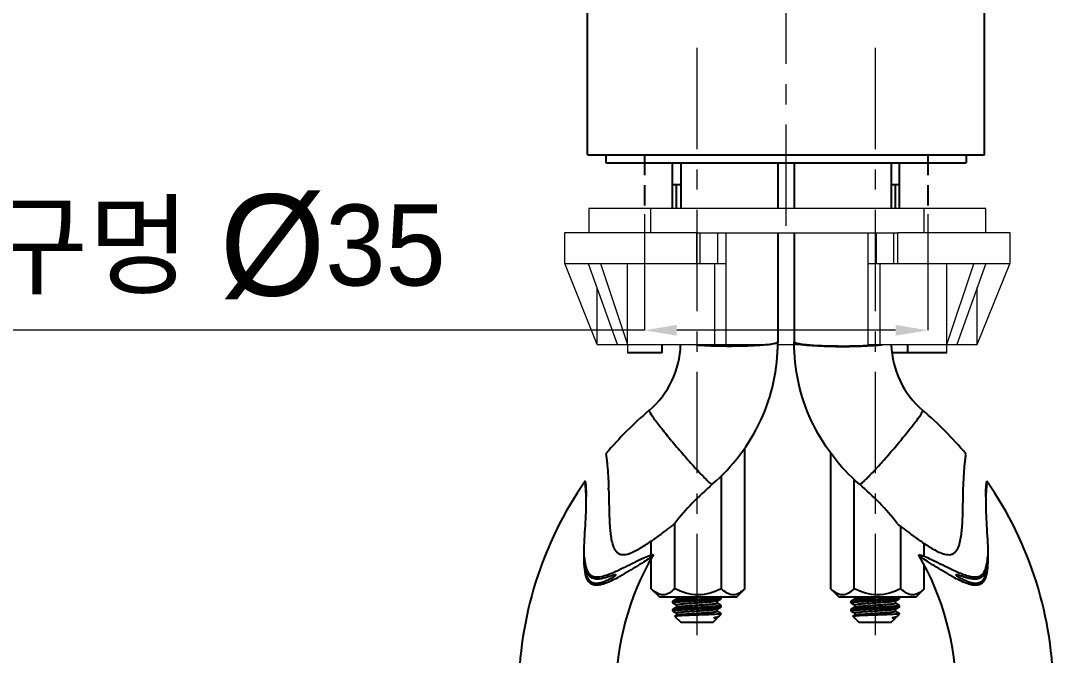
# Model space of a CAD drawing. Extents: x 0 to 1354, y 0 to 992.
# Drawn here: x 259 to 386.4, y 273.8 to 352.2 of the extents above; entities that cross this region are included whole.
import ezdxf

# ---------------------------------------------------------------- set-up
doc = ezdxf.new("R2010")
doc.units = 0
doc.header["$LTSCALE"] = 10
doc.header["$MEASUREMENT"] = 0
doc.header["$PDMODE"] = 3
doc.header["$PDSIZE"] = -10
doc.linetypes.add('CENTER', pattern=[2, 1.25, -0.25, 0.25, -0.25])
doc.linetypes.add('HIDDEN', pattern=[0.375, 0.25, -0.125])
doc.layers.get('0').update_dxf_attribs({"linetype": 'CONTINUOUS'})
doc.layers.get('DEFPOINTS').update_dxf_attribs({"linetype": 'CONTINUOUS'})
for name, color, linetype in [('1', 7, 'CONTINUOUS'), ('BODY', 7, 'CONTINUOUS'), ('DEF_LAYER_ASSEM_MEMBER', 7, 'CONTINUOUS')]:
    doc.layers.add(name, color=color, linetype=linetype)
doc.styles.add('Daelim Dimension', font='')
doc.styles.get('Daelim Dimension').set_extended_font_data('나눔고딕')
doc.dimstyles.new('DEFAULT', dxfattribs={"dimscale": 2, "dimtxt": 2, "dimasz": 2, "dimexe": 0, "dimexo": 2, "dimgap": 1, "dimtad": 1, "dimdec": 1, "dimzin": 9, "dimdsep": 46, "dimtxsty": 'Daelim Dimension', "dimcen": 0.5, "dimclrd": 252, "dimclre": 252, "dimclrt": 3, "dimadec": 1, "dimazin": 0, "dimtfac": 1, "dimtdec": 1, "dimtix": 1, "dimtmove": 0, "dimatfit": 3, "dimfxl": 1, "dimtolj": 1, "dimtzin": 1, "dimlwd": 9, "dimlwe": 9, "dimarcsym": 0})

# ---------------------------------------------------------------- blocks, each defined once
blk = doc.blocks.new('*D0')
at = {"color": 5, "lineweight": 9, "ltscale": 0.5, "transparency": 16777216}
for p, q in [((335.96, 328.3), (335.96, 313.96)), ((370.96, 328.3), (370.96, 313.96)), ((335.96, 313.96), (224.97, 313.96)), ((366.96, 313.96), (339.96, 313.96))]:
    blk.add_line(p, q, dxfattribs=at)
at = {"color": 5, "ltscale": 0.5, "transparency": 16777216}
for points in [[(339.96, 314.63), (339.96, 313.3), (335.96, 313.96)], [(366.96, 314.63), (366.96, 313.3), (370.96, 313.96)]]:
    blk.add_solid(points, dxfattribs=at)
at = {"layer": 'DEFPOINTS', "color": 0, "ltscale": 0.5, "transparency": 16777216}
for p in [(335.96, 332.3), (370.96, 332.3), (370.96, 313.96)]:
    blk.add_point(p, dxfattribs=at)
at = {"color": 7, "ltscale": 0.5, "transparency": 16777216, "insert": (270.55, 323.95), "char_height": 10, "attachment_point": 5, "style": 'Daelim Dimension'}
blk.add_mtext('\\A1;설치구멍 {\\H1.25x;\\C256;Ø}35', dxfattribs=at)

msp = doc.modelspace()

# ---------------------------------------------------------------- linework, layer by layer
at = {"color": 7, "linetype": 'HIDDEN'}
for p, q in [((335.96, 335.62), (335.96, 328.99)), ((370.96, 335.62), (370.96, 328.99))]:
    msp.add_line(p, q, dxfattribs=at)
at = {"ltscale": 0.5}
for p, q in [((338.15, 311.19), (333.89, 311.19)), ((338.14, 311.19), (338.14, 312.19)), ((373.29, 311.19), (366.52, 311.19)), ((368.47, 311.19), (368.47, 312.19))]:
    msp.add_line(p, q, dxfattribs=at)
at = {"color": 7, "ltscale": 0.5}
for p, q in [((370.51, 286.07), (370.51, 287.64)), ((370.51, 282.07), (370.51, 284.99))]:
    msp.add_line(p, q, dxfattribs=at)
at = {"layer": '1', "color": 7, "linetype": 'Continuous', "lineweight": 18}
for p, q in [((329.09, 328.99), (329.09, 325.99)), ((378.09, 328.99), (329.09, 328.99)), ((378.09, 325.99), (378.09, 328.99)), ((342.42, 325.99), (326.09, 325.99)), ((326.09, 325.99), (326.09, 322.19)), ((342.42, 325.99), (342.83, 325.99)), ((342.83, 325.99), (345.04, 325.99)), ((345.04, 325.99), (346.04, 325.99)), ((346.04, 322.19), (346.04, 325.99)), ((346.04, 325.99), (348.59, 325.99)), ((346.04, 325.99), (348.49, 325.99)), ((348.59, 325.99), (351.16, 325.99)), ((351.16, 325.99), (356.02, 325.99)), ((356.02, 325.99), (358.59, 325.99)), ((358.59, 325.99), (363.59, 325.99)), ((358.69, 325.99), (363.59, 325.99)), ((363.59, 322.19), (363.59, 325.99)), ((363.59, 325.99), (364.59, 325.99)), ((364.59, 325.99), (366.75, 325.99)), ((366.75, 325.99), (367.25, 325.99)), ((381.09, 325.99), (367.25, 325.99)), ((381.09, 322.19), (381.09, 325.99)), ((326.13, 322.19), (326.09, 322.19)), ((326.13, 322.19), (329.06, 322.19)), ((330.12, 312.19), (326.13, 322.19)), ((329.06, 322.18), (329.06, 322.19)), ((332.64, 312.19), (329.06, 322.18)), ((329.07, 322.19), (330.54, 322.19)), ((330.54, 322.19), (342.42, 322.19)), ((330.54, 322.19), (333.89, 312.19)), ((333.89, 312.19), (333.89, 322.19)), ((342.42, 322.19), (342.83, 322.19)), ((342.83, 322.19), (345.04, 322.19)), ((345.04, 322.19), (346.04, 322.19)), ((346.04, 312.19), (346.04, 322.19)), ((363.59, 322.19), (364.59, 322.19)), ((363.59, 312.19), (363.59, 322.19)), ((364.59, 322.19), (366.75, 322.19)), ((366.75, 322.19), (367.25, 322.19)), ((367.25, 322.19), (376.62, 322.19)), ((373.29, 312.19), (373.29, 322.19)), ((373.29, 312.19), (376.62, 322.18)), ((378.1, 322.19), (374.54, 312.19)), ((376.62, 322.18), (376.62, 322.19)), ((376.64, 322.19), (378.1, 322.19)), ((377.05, 312.19), (381.05, 322.18)), ((378.1, 322.19), (381.05, 322.19)), ((381.09, 322.19), (381.05, 322.19)), ((381.05, 322.18), (381.05, 322.19)), ((381.05, 322.18), (381.05, 322.19)), ((330.12, 312.19), (330.12, 319.22)), ((377.05, 312.19), (377.05, 319.25)), ((330.12, 312.19), (351.25, 312.19)), ((333.89, 312.19), (333.89, 311.19)), ((338.15, 311.19), (333.89, 311.19)), ((352.43, 312.19), (355.62, 312.19)), ((363.59, 312.19), (377.05, 312.19)), ((373.29, 311.19), (368.47, 311.19)), ((373.29, 311.19), (373.29, 312.19))]:
    msp.add_line(p, q, dxfattribs=at)
at = {"layer": '1', "color": 7, "linetype": 'Continuous', "lineweight": 13}
for p, q in [((336.71, 328.99), (336.71, 325.99)), ((370.47, 328.99), (370.47, 325.99)), ((342.42, 322.19), (342.42, 325.99)), ((342.83, 322.19), (342.83, 325.99)), ((345.04, 322.19), (345.04, 325.99)), ((364.59, 322.19), (364.59, 325.99)), ((366.75, 322.19), (366.75, 325.99)), ((367.25, 322.19), (367.25, 325.99)), ((344.66, 312.19), (344.66, 322.19)), ((365.08, 312.19), (365.08, 322.19))]:
    msp.add_line(p, q, dxfattribs=at)
at = {"layer": '1', "color": 7, "linetype": 'Continuous'}
for p, q in [((348.36, 282.07), (348.36, 299.42)), ((358.96, 282.07), (358.96, 298.78)), ((345.47, 282.07), (345.47, 295.99)), ((361.85, 282.07), (361.85, 295.56)), ((339.7, 282.07), (339.7, 290.13)), ((367.62, 282.07), (367.62, 289.73)), ((336.81, 286.24), (336.81, 287.95)), ((336.81, 282.07), (336.81, 285.82)), ((336.81, 282.07), (337.81, 281.07)), ((347.36, 281.07), (348.36, 282.07)), ((358.96, 282.07), (359.96, 281.07)), ((369.51, 281.07), (370.51, 282.07)), ((337.81, 281.07), (347.36, 281.07)), ((339.44, 280.5), (339.44, 280.33)), ((339.94, 281.04), (339.94, 280.8)), ((344.94, 280.29), (344.94, 280.53)), ((345.44, 280.83), (345.44, 281)), ((359.96, 281.07), (369.51, 281.07)), ((361.44, 280.5), (361.44, 280.33)), ((361.94, 281.04), (361.94, 280.8)), ((366.94, 280.29), (366.94, 280.53)), ((367.44, 280.83), (367.44, 281)), ((339.44, 279.5), (339.44, 279.33)), ((339.94, 280.04), (339.94, 279.8)), ((344.94, 279.29), (344.94, 279.53)), ((345.44, 279.83), (345.44, 280)), ((361.44, 279.5), (361.44, 279.33)), ((361.94, 280.04), (361.94, 279.8)), ((366.94, 279.29), (366.94, 279.53)), ((367.44, 279.83), (367.44, 280)), ((339.71, 278.64), (340.44, 277.92)), ((339.94, 279.04), (339.94, 278.8)), ((340.44, 277.92), (344.44, 277.92)), ((344.44, 277.92), (344.94, 278.42)), ((344.54, 278.42), (344.61, 278.5)), ((344.94, 278.42), (344.54, 278.42)), ((344.94, 278.42), (344.94, 278.54)), ((345.44, 278.92), (345.04, 278.92)), ((345.23, 278.71), (345.44, 278.92)), ((345.44, 278.92), (345.44, 279)), ((361.71, 278.64), (362.44, 277.92)), ((361.94, 279.04), (361.94, 278.8)), ((362.44, 277.92), (366.44, 277.92)), ((366.44, 277.92), (366.94, 278.42)), ((366.54, 278.42), (366.61, 278.5)), ((366.94, 278.42), (366.54, 278.42)), ((366.94, 278.42), (366.94, 278.54)), ((367.44, 278.92), (367.04, 278.92)), ((367.23, 278.71), (367.44, 278.92)), ((367.44, 278.92), (367.44, 279))]:
    msp.add_line(p, q, dxfattribs=at)
at = {"layer": '1', "color": 7, "linetype": 'Continuous', "lineweight": 18}
for centre, major_axis, ratio, start_param, end_param in [((353.39, 254.01), (-24.44, 68.14), 0.178412, -0.010465, -0.009104), ((354.24, 255.4), (23.99, 66.75), 0.180187, 0.11865, 0.120026)]:
    msp.add_ellipse(centre, major_axis=major_axis, ratio=ratio, start_param=start_param, end_param=end_param, dxfattribs=at)
at = {"layer": '1', "color": 7, "linetype": 'Continuous'}
for points, knots in [([(339.7, 282.07), (339.25, 281.62), (338.77, 281.3), (337.76, 281.29), (337.27, 281.62), (336.81, 282.07)], [0, 0, 0, 0, 0.5, 0.5, 1, 1, 1, 1]), ([(345.47, 282.07), (344.58, 281.62), (343.6, 281.3), (341.57, 281.3), (340.59, 281.62), (339.7, 282.07)], [0, 0, 0, 0, 0.5, 0.5, 1, 1, 1, 1]), ([(348.36, 282.07), (347.91, 281.62), (347.43, 281.3), (346.42, 281.29), (345.93, 281.62), (345.47, 282.07)], [0, 0, 0, 0, 0.5, 0.5, 1, 1, 1, 1]), ([(361.85, 282.07), (361.4, 281.62), (360.92, 281.3), (359.91, 281.29), (359.42, 281.62), (358.96, 282.07)], [0, 0, 0, 0, 0.5, 0.5, 1, 1, 1, 1]), ([(367.62, 282.07), (366.73, 281.62), (365.75, 281.3), (363.72, 281.3), (362.74, 281.62), (361.85, 282.07)], [0, 0, 0, 0, 0.5, 0.5, 1, 1, 1, 1]), ([(370.5, 282.07), (370.32, 281.88), (370.13, 281.72), (369.94, 281.59), (369.66, 281.41), (369.37, 281.3), (368.57, 281.29), (368.08, 281.62), (367.62, 282.07)], [-0.254688, -0.254688, -0.254688, -0.254688, 0, 0, 0, 0.370393, 0.370393, 1, 1, 1, 1]), ([(345.44, 281), (345.44, 281), (345.43, 280.99), (345.39, 280.97), (345.3, 280.95), (345.03, 280.91), (344.83, 280.9), (344.36, 280.86), (344.09, 280.84), (343.48, 280.8), (343.15, 280.79), (342.49, 280.75), (342.14, 280.73), (341.48, 280.7), (341.16, 280.68), (340.59, 280.64), (340.33, 280.63), (339.9, 280.59), (339.73, 280.57), (339.5, 280.54), (339.44, 280.52), (339.44, 280.5), (339.44, 280.5), (339.44, 280.5)], [0, 0, 0, 0, 0.031102, 0.031102, 0.138497, 0.138497, 0.245931, 0.245931, 0.35333, 0.35333, 0.46076, 0.46076, 0.568158, 0.568158, 0.67557, 0.67557, 0.782984, 0.782984, 0.890385, 0.890385, 0.997811, 0.997811, 1, 1, 1, 1]), ([(339.44, 280.33), (339.44, 280.34), (339.46, 280.35), (339.57, 280.38), (339.7, 280.4), (340.05, 280.44), (340.28, 280.45), (340.8, 280.49), (341.1, 280.51), (341.73, 280.55), (342.07, 280.56), (342.74, 280.6), (343.08, 280.62), (343.72, 280.65), (344.03, 280.67), (344.55, 280.7), (344.79, 280.72), (345.15, 280.76), (345.28, 280.78), (345.41, 280.81), (345.44, 280.82), (345.44, 280.83)], [0, 0, 0, 0, 0.066526, 0.066526, 0.173989, 0.173989, 0.281453, 0.281453, 0.388905, 0.388905, 0.496383, 0.496383, 0.603829, 0.603829, 0.711313, 0.711313, 0.818766, 0.818766, 0.926232, 0.926232, 1, 1, 1, 1]), ([(344.92, 280.53), (344.9, 280.52), (344.87, 280.51), (344.75, 280.48), (344.62, 280.46), (344.29, 280.42), (344.08, 280.41), (343.62, 280.37), (343.36, 280.35), (342.82, 280.32), (342.53, 280.3), (341.97, 280.26), (341.69, 280.25), (341.18, 280.21), (340.94, 280.19), (340.53, 280.15), (340.35, 280.14), (340.09, 280.1), (340, 280.08), (339.95, 280.06), (339.94, 280.05), (339.94, 280.04)], [0, 0, 0, 0, 0.060379, 0.060379, 0.171915, 0.171915, 0.28345, 0.28345, 0.395005, 0.395005, 0.506526, 0.506526, 0.618093, 0.618093, 0.729618, 0.729618, 0.841176, 0.841176, 0.952706, 0.952706, 1, 1, 1, 1]), ([(339.95, 280.8), (339.97, 280.82), (340.01, 280.83), (340.16, 280.86), (340.3, 280.88), (340.64, 280.91), (340.86, 280.93), (341.33, 280.96), (341.59, 280.98), (342.14, 281.02), (342.43, 281.04), (342.79, 281.06), (342.86, 281.07), (342.94, 281.07)], [0, 0, 0, 0, 0.133883, 0.133883, 0.336008, 0.336008, 0.53815, 0.53815, 0.740303, 0.740303, 0.942413, 0.942413, 1, 1, 1, 1]), ([(367.44, 281), (367.44, 281), (367.43, 280.99), (367.39, 280.97), (367.3, 280.95), (367.03, 280.91), (366.83, 280.9), (366.36, 280.86), (366.09, 280.84), (365.48, 280.8), (365.15, 280.79), (364.49, 280.75), (364.14, 280.73), (363.48, 280.7), (363.16, 280.68), (362.59, 280.64), (362.33, 280.63), (361.9, 280.59), (361.73, 280.57), (361.5, 280.54), (361.44, 280.52), (361.44, 280.5), (361.44, 280.5), (361.44, 280.5)], [0, 0, 0, 0, 0.031102, 0.031102, 0.138497, 0.138497, 0.245931, 0.245931, 0.35333, 0.35333, 0.46076, 0.46076, 0.568158, 0.568158, 0.67557, 0.67557, 0.782984, 0.782984, 0.890385, 0.890385, 0.997811, 0.997811, 1, 1, 1, 1]), ([(361.44, 280.33), (361.44, 280.34), (361.46, 280.35), (361.57, 280.38), (361.7, 280.4), (362.05, 280.44), (362.28, 280.45), (362.8, 280.49), (363.1, 280.51), (363.73, 280.55), (364.07, 280.56), (364.74, 280.6), (365.08, 280.62), (365.72, 280.65), (366.03, 280.67), (366.55, 280.7), (366.79, 280.72), (367.15, 280.76), (367.28, 280.78), (367.41, 280.81), (367.44, 280.82), (367.44, 280.83)], [0, 0, 0, 0, 0.066526, 0.066526, 0.173989, 0.173989, 0.281453, 0.281453, 0.388905, 0.388905, 0.496383, 0.496383, 0.603829, 0.603829, 0.711313, 0.711313, 0.818766, 0.818766, 0.926232, 0.926232, 1, 1, 1, 1]), ([(366.92, 280.53), (366.9, 280.52), (366.87, 280.51), (366.75, 280.48), (366.62, 280.46), (366.29, 280.42), (366.08, 280.41), (365.62, 280.37), (365.36, 280.35), (364.82, 280.32), (364.53, 280.3), (363.97, 280.26), (363.69, 280.25), (363.18, 280.21), (362.94, 280.19), (362.53, 280.15), (362.35, 280.14), (362.09, 280.1), (362, 280.08), (361.95, 280.06), (361.94, 280.05), (361.94, 280.04)], [0, 0, 0, 0, 0.060379, 0.060379, 0.171915, 0.171915, 0.28345, 0.28345, 0.395005, 0.395005, 0.506526, 0.506526, 0.618093, 0.618093, 0.729618, 0.729618, 0.841176, 0.841176, 0.952706, 0.952706, 1, 1, 1, 1]), ([(361.95, 280.8), (361.97, 280.82), (362.01, 280.83), (362.16, 280.86), (362.3, 280.88), (362.64, 280.91), (362.86, 280.93), (363.33, 280.96), (363.59, 280.98), (364.14, 281.02), (364.43, 281.04), (364.79, 281.06), (364.86, 281.07), (364.94, 281.07)], [0, 0, 0, 0, 0.133883, 0.133883, 0.336008, 0.336008, 0.53815, 0.53815, 0.740303, 0.740303, 0.942413, 0.942413, 1, 1, 1, 1]), ([(345.44, 280), (345.44, 279.99), (345.41, 279.98), (345.28, 279.94), (345.15, 279.93), (344.79, 279.89), (344.56, 279.87), (344.03, 279.84), (343.73, 279.82), (343.09, 279.78), (342.75, 279.77), (342.08, 279.73), (341.74, 279.71), (341.11, 279.67), (340.8, 279.66), (340.28, 279.62), (340.06, 279.6), (339.7, 279.57), (339.58, 279.55), (339.46, 279.52), (339.44, 279.51), (339.44, 279.5)], [0, 0, 0, 0, 0.074116, 0.074116, 0.1816, 0.1816, 0.289081, 0.289081, 0.396553, 0.396553, 0.504046, 0.504046, 0.611509, 0.611509, 0.719015, 0.719015, 0.826485, 0.826485, 0.933972, 0.933972, 1, 1, 1, 1]), ([(339.44, 279.33), (339.44, 279.33), (339.44, 279.34), (339.47, 279.36), (339.55, 279.38), (339.82, 279.42), (340.01, 279.43), (340.47, 279.47), (340.75, 279.49), (341.34, 279.52), (341.67, 279.54), (342.34, 279.58), (342.68, 279.59), (343.34, 279.63), (343.66, 279.65), (344.24, 279.68), (344.51, 279.7), (344.94, 279.74), (345.12, 279.76), (345.36, 279.79), (345.43, 279.81), (345.44, 279.83), (345.44, 279.83), (345.44, 279.83)], [0, 0, 0, 0, 0.023323, 0.023323, 0.130713, 0.130713, 0.238144, 0.238144, 0.34554, 0.34554, 0.452963, 0.452963, 0.560357, 0.560357, 0.667761, 0.667761, 0.775173, 0.775173, 0.882569, 0.882569, 0.989993, 0.989993, 1, 1, 1, 1]), ([(344.93, 279.53), (344.9, 279.51), (344.82, 279.49), (344.59, 279.46), (344.43, 279.44), (344.04, 279.4), (343.8, 279.39), (343.3, 279.35), (343.02, 279.33), (342.47, 279.29), (342.18, 279.28), (341.63, 279.24), (341.37, 279.22), (340.89, 279.19), (340.67, 279.17), (340.32, 279.13), (340.18, 279.12), (339.99, 279.08), (339.94, 279.06), (339.94, 279.04), (339.94, 279.04), (339.94, 279.04)], [0, 0, 0, 0, 0.110996, 0.110996, 0.222016, 0.222016, 0.333072, 0.333072, 0.444093, 0.444093, 0.555121, 0.555121, 0.666165, 0.666165, 0.777187, 0.777187, 0.888252, 0.888252, 0.999266, 0.999266, 1, 1, 1, 1]), ([(339.95, 278.8), (339.97, 278.82), (340.03, 278.83), (340.23, 278.87), (340.38, 278.89), (340.75, 278.92), (340.97, 278.94), (341.46, 278.97), (341.74, 278.99), (342.29, 279.03), (342.58, 279.05), (343.13, 279.08), (343.4, 279.1), (343.89, 279.14), (344.12, 279.15), (344.49, 279.19), (344.64, 279.21), (344.86, 279.24), (344.92, 279.26), (344.94, 279.28), (344.94, 279.29), (344.94, 279.29)], [0, 0, 0, 0, 0.094158, 0.094158, 0.205164, 0.205164, 0.316197, 0.316197, 0.427212, 0.427212, 0.53822, 0.53822, 0.649258, 0.649258, 0.760265, 0.760265, 0.871318, 0.871318, 0.982318, 0.982318, 1, 1, 1, 1]), ([(339.96, 279.81), (339.96, 279.81), (339.97, 279.81), (340.03, 279.83), (340.13, 279.85), (340.41, 279.89), (340.6, 279.91), (341.03, 279.94), (341.27, 279.96), (341.8, 280), (342.08, 280.02), (342.64, 280.05), (342.92, 280.07), (343.46, 280.1), (343.72, 280.12), (344.16, 280.16), (344.36, 280.18), (344.67, 280.21), (344.79, 280.23), (344.91, 280.26), (344.94, 280.28), (344.94, 280.29)], [0, 0, 0, 0, 0.020942, 0.020942, 0.132928, 0.132928, 0.244887, 0.244887, 0.356891, 0.356891, 0.468842, 0.468842, 0.580826, 0.580826, 0.692791, 0.692791, 0.804761, 0.804761, 0.916745, 0.916745, 1, 1, 1, 1]), ([(367.44, 280), (367.44, 279.99), (367.41, 279.98), (367.28, 279.94), (367.15, 279.93), (366.79, 279.89), (366.56, 279.87), (366.03, 279.84), (365.73, 279.82), (365.09, 279.78), (364.75, 279.77), (364.08, 279.73), (363.74, 279.71), (363.11, 279.67), (362.8, 279.66), (362.28, 279.62), (362.06, 279.6), (361.7, 279.57), (361.58, 279.55), (361.46, 279.52), (361.44, 279.51), (361.44, 279.5)], [0, 0, 0, 0, 0.074116, 0.074116, 0.1816, 0.1816, 0.289081, 0.289081, 0.396553, 0.396553, 0.504046, 0.504046, 0.611509, 0.611509, 0.719015, 0.719015, 0.826485, 0.826485, 0.933972, 0.933972, 1, 1, 1, 1]), ([(361.44, 279.33), (361.44, 279.33), (361.44, 279.34), (361.47, 279.36), (361.55, 279.38), (361.82, 279.42), (362.01, 279.43), (362.47, 279.47), (362.75, 279.49), (363.34, 279.52), (363.67, 279.54), (364.34, 279.58), (364.68, 279.59), (365.34, 279.63), (365.66, 279.65), (366.24, 279.68), (366.51, 279.7), (366.94, 279.74), (367.12, 279.76), (367.36, 279.79), (367.43, 279.81), (367.44, 279.83), (367.44, 279.83), (367.44, 279.83)], [0, 0, 0, 0, 0.023323, 0.023323, 0.130713, 0.130713, 0.238144, 0.238144, 0.34554, 0.34554, 0.452963, 0.452963, 0.560357, 0.560357, 0.667761, 0.667761, 0.775173, 0.775173, 0.882569, 0.882569, 0.989993, 0.989993, 1, 1, 1, 1]), ([(366.93, 279.53), (366.9, 279.51), (366.82, 279.49), (366.59, 279.46), (366.43, 279.44), (366.04, 279.4), (365.8, 279.39), (365.3, 279.35), (365.02, 279.33), (364.47, 279.29), (364.18, 279.28), (363.63, 279.24), (363.37, 279.22), (362.89, 279.19), (362.67, 279.17), (362.32, 279.13), (362.18, 279.12), (361.99, 279.08), (361.94, 279.06), (361.94, 279.04), (361.94, 279.04), (361.94, 279.04)], [0, 0, 0, 0, 0.110996, 0.110996, 0.222016, 0.222016, 0.333072, 0.333072, 0.444093, 0.444093, 0.555121, 0.555121, 0.666165, 0.666165, 0.777187, 0.777187, 0.888252, 0.888252, 0.999266, 0.999266, 1, 1, 1, 1]), ([(361.95, 278.8), (361.97, 278.82), (362.03, 278.83), (362.23, 278.87), (362.38, 278.89), (362.75, 278.92), (362.97, 278.94), (363.46, 278.97), (363.74, 278.99), (364.29, 279.03), (364.58, 279.05), (365.13, 279.08), (365.4, 279.1), (365.89, 279.14), (366.12, 279.15), (366.49, 279.19), (366.64, 279.21), (366.86, 279.24), (366.92, 279.26), (366.94, 279.28), (366.94, 279.29), (366.94, 279.29)], [0, 0, 0, 0, 0.094158, 0.094158, 0.205164, 0.205164, 0.316197, 0.316197, 0.427212, 0.427212, 0.53822, 0.53822, 0.649258, 0.649258, 0.760265, 0.760265, 0.871318, 0.871318, 0.982318, 0.982318, 1, 1, 1, 1]), ([(361.96, 279.81), (361.96, 279.81), (361.97, 279.81), (362.03, 279.83), (362.13, 279.85), (362.41, 279.89), (362.6, 279.91), (363.03, 279.94), (363.27, 279.96), (363.8, 280), (364.08, 280.02), (364.64, 280.05), (364.92, 280.07), (365.46, 280.1), (365.72, 280.12), (366.16, 280.16), (366.36, 280.18), (366.67, 280.21), (366.79, 280.23), (366.91, 280.26), (366.94, 280.28), (366.94, 280.29)], [0, 0, 0, 0, 0.020942, 0.020942, 0.132928, 0.132928, 0.244887, 0.244887, 0.356891, 0.356891, 0.468842, 0.468842, 0.580826, 0.580826, 0.692791, 0.692791, 0.804761, 0.804761, 0.916745, 0.916745, 1, 1, 1, 1]), ([(345.04, 278.92), (344.93, 278.91), (344.79, 278.9), (344.41, 278.88), (344.13, 278.87), (343.55, 278.85), (343.23, 278.84), (342.6, 278.82), (342.26, 278.8), (341.64, 278.78), (341.34, 278.77), (340.8, 278.75), (340.55, 278.74), (340.15, 278.71), (339.99, 278.7), (339.77, 278.68), (339.71, 278.67), (339.7, 278.66), (339.7, 278.65), (339.7, 278.65)], [0, 0, 0, 0, 0.087753, 0.087753, 0.220114, 0.220114, 0.348436, 0.348436, 0.477919, 0.477919, 0.603809, 0.603809, 0.729514, 0.729514, 0.853505, 0.853505, 0.974762, 0.974762, 1, 1, 1, 1]), ([(344.94, 278.54), (344.93, 278.53), (344.91, 278.52), (344.8, 278.49), (344.69, 278.47), (344.54, 278.45)], [0, 0, 0, 0, 0.374328, 0.374328, 1, 1, 1, 1]), ([(344.61, 278.5), (344.8, 278.55), (344.95, 278.59), (345.13, 278.65), (345.19, 278.68), (345.22, 278.7)], [0, 0, 0, 0, 0.587879, 0.587879, 1, 1, 1, 1]), ([(345.44, 279), (345.44, 279), (345.44, 279), (345.43, 278.98), (345.36, 278.96), (345.19, 278.93), (345.12, 278.92), (345.04, 278.92)], [0, 0, 0, 0, 0.049148, 0.049148, 0.697616, 0.697616, 1, 1, 1, 1]), ([(367.04, 278.92), (366.93, 278.91), (366.79, 278.9), (366.41, 278.88), (366.13, 278.87), (365.55, 278.85), (365.23, 278.84), (364.6, 278.82), (364.26, 278.8), (363.64, 278.78), (363.34, 278.77), (362.8, 278.75), (362.55, 278.74), (362.15, 278.71), (361.99, 278.7), (361.77, 278.68), (361.71, 278.67), (361.7, 278.66), (361.7, 278.65), (361.7, 278.65)], [0, 0, 0, 0, 0.087753, 0.087753, 0.220114, 0.220114, 0.348436, 0.348436, 0.477919, 0.477919, 0.603809, 0.603809, 0.729514, 0.729514, 0.853505, 0.853505, 0.974762, 0.974762, 1, 1, 1, 1]), ([(366.94, 278.54), (366.93, 278.53), (366.91, 278.52), (366.8, 278.49), (366.69, 278.47), (366.54, 278.45)], [0, 0, 0, 0, 0.374328, 0.374328, 1, 1, 1, 1]), ([(366.61, 278.5), (366.8, 278.55), (366.95, 278.59), (367.13, 278.65), (367.19, 278.68), (367.22, 278.7)], [0, 0, 0, 0, 0.587879, 0.587879, 1, 1, 1, 1]), ([(367.44, 279), (367.44, 279), (367.44, 279), (367.43, 278.98), (367.36, 278.96), (367.19, 278.93), (367.12, 278.92), (367.04, 278.92)], [0, 0, 0, 0, 0.049148, 0.049148, 0.697616, 0.697616, 1, 1, 1, 1])]:
    msp.add_open_spline(points, degree=3, knots=knots, dxfattribs=at)
for points, degree in [([(339.95, 280.81), (339.7, 280.66), (339.44, 280.51)], 2), ([(339.97, 281.07), (339.95, 281.06), (339.94, 281.05), (339.94, 281.04)], 3), ([(344.91, 280.52), (345.17, 280.67), (345.43, 280.82)], 2), ([(345.43, 281.01), (345.38, 281.04), (345.33, 281.07)], 2), ([(361.95, 280.81), (361.7, 280.66), (361.44, 280.51)], 2), ([(361.97, 281.07), (361.95, 281.06), (361.94, 281.05), (361.94, 281.04)], 3), ([(366.91, 280.52), (367.17, 280.67), (367.43, 280.82)], 2), ([(367.43, 281.01), (367.38, 281.04), (367.33, 281.07)], 2), ([(339.44, 280.32), (339.69, 280.18), (339.94, 280.03)], 2), ([(339.44, 279.32), (339.69, 279.18), (339.94, 279.03)], 2), ([(339.96, 279.81), (339.7, 279.66), (339.45, 279.51)], 2), ([(344.92, 279.52), (345.18, 279.67), (345.43, 279.82)], 2), ([(345.43, 280.01), (345.18, 280.15), (344.94, 280.3)], 2), ([(345.43, 279.01), (345.18, 279.15), (344.94, 279.3)], 2), ([(361.44, 280.32), (361.69, 280.18), (361.94, 280.03)], 2), ([(361.44, 279.32), (361.69, 279.18), (361.94, 279.03)], 2), ([(361.96, 279.81), (361.7, 279.66), (361.45, 279.51)], 2), ([(366.92, 279.52), (367.18, 279.67), (367.43, 279.82)], 2), ([(367.43, 280.01), (367.18, 280.15), (366.94, 280.3)], 2), ([(367.43, 279.01), (367.18, 279.15), (366.94, 279.3)], 2), ([(339.95, 278.81), (339.71, 278.66)], 1), ([(344.93, 278.53), (345.07, 278.61), (345.2, 278.69)], 2), ([(361.95, 278.81), (361.71, 278.66)], 1), ([(366.93, 278.53), (367.07, 278.61), (367.2, 278.69)], 2)]:
    msp.add_open_spline(points, degree=degree, dxfattribs=at)
at = {"layer": 'BODY', "color": 1, "linetype": 'CENTER', "lineweight": 5}
for p, q in [((353.44, 326.85), (353.44, 473.24)), ((342.44, 348.82), (342.44, 274.52)), ((364.44, 348.82), (364.44, 274.52))]:
    msp.add_line(p, q, dxfattribs=at)
at = {"layer": 'DEF_LAYER_ASSEM_MEMBER', "color": 7, "linetype": 'Continuous'}
for p, q in [((328.94, 335.69), (328.94, 438.46)), ((377.94, 335.69), (377.94, 438.46)), ((328.94, 335.69), (328.94, 335.62)), ((328.94, 335.62), (377.94, 335.62)), ((331.19, 335.62), (331.19, 334.62)), ((375.69, 335.62), (375.69, 334.62)), ((377.94, 335.62), (377.94, 335.69)), ((331.19, 334.62), (375.69, 334.62)), ((339.44, 328.99), (339.44, 334.62)), ((340.44, 334.62), (340.44, 328.99)), ((352.44, 334.62), (352.44, 328.99)), ((354.44, 334.62), (354.44, 328.99)), ((366.44, 334.62), (366.44, 328.99)), ((367.44, 328.99), (367.44, 334.62)), ((340.44, 331.92), (339.44, 331.92)), ((367.44, 331.92), (366.44, 331.92)), ((352.44, 325.99), (352.44, 312.5)), ((354.44, 325.99), (354.44, 312.5)), ((354.44, 312.5), (354.44, 312.5)), ((331.22, 298.72), (331.22, 298.7)), ((375.66, 298.69), (375.65, 298.71)), ((328.63, 295.32), (328.64, 295.34)), ((378.24, 295.33), (378.24, 295.32)), ((375.32, 294.28), (375.32, 294.4)), ((337.05, 286.24), (337.04, 286.21)), ((369.83, 286.21), (369.82, 286.23))]:
    msp.add_line(p, q, dxfattribs=at)
at = {"layer": 'DEF_LAYER_ASSEM_MEMBER', "color": 9, "linetype": 'Continuous'}
for p, q in [((328.94, 335.69), (328.94, 335.69)), ((336.55, 304.08), (336.54, 304.06)), ((370.34, 304.05), (370.33, 304.08))]:
    msp.add_line(p, q, dxfattribs=at)
at = {"layer": 'DEF_LAYER_ASSEM_MEMBER', "color": 2, "linetype": 'Continuous'}
for p, q in [((339.94, 328.99), (339.94, 331.92)), ((366.94, 328.99), (366.94, 331.92))]:
    msp.add_line(p, q, dxfattribs=at)
at = {"layer": 'DEF_LAYER_ASSEM_MEMBER', "color": 7, "linetype": 'Continuous'}
for centre, radius, start, end in [((329.36, 312.51), 11.08, 310.4561, 358.3368), ((377.51, 312.5), 11.08, 181.6341, 229.5439), ((366.52, 269.01), 46.14, 130.5155, 139.9181), ((340.35, 269), 46.14, 40.0819, 49.4845), ((366.32, 269.16), 45.88, 145.2136, 179.9921), ((249.9, 292.16), 81.68, 1.4882, 1.6255), ((366.52, 269.01), 34.13, 130.5201, 141.7822), ((340.36, 269.01), 34.13, 38.2178, 49.4799), ((340.56, 269.16), 45.88, 0.0079, 34.7864), ((302.49, 292.74), 26.28, 359.9803, 1.4593), ((403.42, 292.75), 25.32, 178.5145, 180.0481), ((351.22, 291.14), 19.58, 184.7702, 185.0998), ((355.59, 291.14), 19.64, 354.9174, 355.2451), ((366.3, 269.16), 33.87, 149.7756, 179.9934), ((340.57, 269.16), 33.87, 0.0066, 30.2244), ((357.05, 286.01), 21.31, 359.6499, 0.0009)]:
    msp.add_arc(centre, radius, start, end, dxfattribs=at)
for points, start_tangent, end_tangent in [([(344.34, 294.96), (347.76, 298.58), (350.32, 302.85), (351.9, 307.56), (352.44, 312.5)], (0.760304, 0.649567), (0, 1)), ([(352.44, 312.5), (352.41, 312.45), (352.32, 312.4), (351.98, 312.3), (351.43, 312.21), (350.68, 312.13), (349.77, 312.07), (348.73, 312.02), (346.44, 311.98)], (-0.000776, -1), (-1, 0)), ([(362.53, 294.95), (359.12, 298.57), (356.56, 302.84), (354.97, 307.55), (354.44, 312.5)], (-0.760304, 0.649567), (0, 1)), ([(360.44, 311.98), (358.15, 312.02), (357.12, 312.06), (356.21, 312.13), (355.46, 312.21), (354.91, 312.3), (354.56, 312.4), (354.47, 312.45), (354.44, 312.5)], (-1, 0), (-0.03088, 0.999523)), ([(331.22, 298.7), (331.23, 298.55), (331.27, 298.27), (331.32, 297.85), (331.38, 297.32), (331.49, 296), (331.55, 294.48)], (0, -1), (0.028392, -0.999597)), ([(375.32, 294.4), (375.39, 295.94), (375.49, 297.29), (375.55, 297.83), (375.6, 298.25), (375.64, 298.54), (375.66, 298.69)], (0.027515, 0.999621), (0, 1)), ([(328.77, 293.41), (328.74, 294.14), (328.69, 294.73), (328.65, 295.13), (328.63, 295.32)], (-0.026131, 0.999659), (0, 1)), ([(328.64, 295.34), (328.65, 295.31), (328.67, 295.21), (328.69, 295.05), (328.72, 294.82), (328.74, 294.53), (328.76, 294.19), (328.78, 293.4)], (0.583122, 0.812384), (-0.000043, -1)), ([(378.1, 293.39), (378.11, 294.18), (378.13, 294.52), (378.16, 294.81), (378.18, 295.04), (378.21, 295.21), (378.23, 295.3), (378.24, 295.33)], (-0.00005, 1), (0.583477, -0.812129)), ([(378.24, 295.32), (378.22, 295.12), (378.18, 294.72), (378.14, 294.13), (378.11, 293.4)], (0, -1), (-0.02611, -0.999659)), ([(331.55, 294.28), (331.6, 291.92), (331.71, 289.51)], (0.025998, -0.999662), (0.083202, -0.996533)), ([(375.17, 289.51), (375.27, 291.91), (375.32, 294.28)], (0.082931, 0.996555), (0.026061, 0.99966)), ([(328.51, 286.02), (328.65, 289.45), (328.78, 292.73)], (-0.000006, 1), (0.000045, 1)), ([(378.1, 292.73), (378.22, 289.45), (378.36, 286.01)], (0.000038, -1), (-0.000022, -1)), ([(331.72, 289.4), (331.81, 288.58), (331.97, 287.78), (332.24, 287.02), (332.75, 286.43), (333.1, 286.29), (333.48, 286.28), (333.86, 286.34), (334.22, 286.45), (334.92, 286.77), (335.58, 287.14), (336.22, 287.55), (336.84, 287.97), (337.44, 288.39), (338.02, 288.81), (338.57, 289.22), (339.06, 289.59), (339.47, 289.91), (339.61, 290.04), (339.7, 290.13)], (0.088929, -0.996038), (0.619815, 0.784748)), ([(367.17, 290.12), (367.26, 290.03), (367.4, 289.91), (367.81, 289.59), (368.31, 289.21), (368.86, 288.81), (369.43, 288.39), (370.04, 287.96), (370.65, 287.54), (371.29, 287.14), (371.96, 286.76), (372.66, 286.45), (373.02, 286.33), (373.4, 286.27), (373.78, 286.29), (374.13, 286.43), (374.63, 287.02), (374.91, 287.78), (375.06, 288.58), (375.16, 289.4)], (0.619007, -0.785386), (0.088632, 0.996064)), ([(328.78, 283.56), (328.56, 284.78), (328.51, 286.02)], (-0.303973, 0.952681), (-0.000006, 1)), ([(329.09, 283.71), (328.79, 284.3), (328.63, 284.93), (328.52, 286.2)], (-0.610042, 0.792369), (-0.03068, 0.999529)), ([(328.52, 285.81), (328.63, 284.46), (328.78, 283.8), (329.09, 283.19)], (0.025521, -0.999674), (0.610042, -0.792369)), ([(328.55, 285.92), (328.68, 284.96), (329.03, 284.06)], (0.075608, -0.997138), (0.557134, -0.830422)), ([(332.28, 284.15), (333.54, 284.74), (334.72, 285.32), (335.77, 285.82), (336.61, 286.17)], (0.915101, 0.403224), (0.944027, 0.329869)), ([(336.62, 285.86), (335.84, 285.35), (334.87, 284.74), (332.63, 283.41)], (-0.820712, -0.571342), (-0.880432, -0.474173)), ([(336.61, 286.17), (336.93, 286.26), (337.05, 286.24)], (0.944027, 0.329869), (0, -1)), ([(337.04, 286.21), (336.99, 286.15), (336.9, 286.07), (336.62, 285.86)], (-0.505996, -0.862536), (-0.820712, -0.571342)), ([(369.82, 286.23), (369.94, 286.26), (370.26, 286.17)], (0, 1), (0.944263, -0.329191)), ([(370.26, 285.86), (369.97, 286.07), (369.88, 286.15), (369.83, 286.21)], (-0.820935, 0.571022), (-0.506012, 0.862526)), ([(370.26, 286.17), (371.11, 285.81), (372.19, 285.3), (373.38, 284.71), (374.66, 284.11)], (0.944263, -0.329191), (0.916892, -0.399135)), ([(374.24, 283.41), (372.01, 284.73), (371.04, 285.34), (370.26, 285.86)], (-0.880318, 0.474384), (-0.820935, 0.571022)), ([(378.36, 286.26), (378.24, 284.96), (378.09, 284.31), (377.79, 283.71)], (-0.026668, -0.999644), (-0.610042, -0.792369)), ([(377.79, 283.19), (378.09, 283.78), (378.24, 284.43), (378.35, 285.74)], (0.610042, 0.792369), (0.029383, 0.999568)), ([(377.91, 284.15), (378.16, 284.83), (378.29, 285.54)], (0.496492, 0.868041), (0.116348, 0.993209)), ([(378.36, 285.88), (378.3, 284.65), (378.06, 283.45)], (-0.006144, -0.999981), (-0.340956, -0.940079)), ([(378.29, 285.54), (378.33, 286.01)], (0.116348, 0.993209), (0.066018, 0.997818)), ([(329.25, 282.76), (328.78, 283.56)], (-0.761083, 0.648654), (-0.303973, 0.952681)), ([(329.03, 284.06), (329.34, 283.73)], (0.557134, -0.830422), (0.81858, -0.574392)), ([(329.09, 283.19), (329.31, 282.97), (329.58, 282.83), (330.18, 282.77), (330.74, 282.88), (331.25, 283.06), (331.69, 283.27), (332.07, 283.47), (332.22, 283.57), (332.33, 283.65), (332.41, 283.71), (332.45, 283.76)], (0.610042, -0.792369), (0.398009, 0.917382)), ([(329.27, 283.52), (329.09, 283.71)], (-0.771411, 0.636338), (-0.610042, 0.792369)), ([(332.63, 283.41), (331.84, 283.01), (331.01, 282.68), (330.57, 282.56), (330.12, 282.5), (329.66, 282.54), (329.25, 282.76)], (-0.880432, -0.474173), (-0.761083, 0.648654)), ([(332.45, 283.76), (332.45, 283.77), (332.44, 283.78), (332.42, 283.78), (332.39, 283.78), (332.3, 283.76), (332.17, 283.73), (332.02, 283.68), (331.84, 283.62), (331.64, 283.56), (331.42, 283.49), (330.41, 283.26), (329.83, 283.27), (329.27, 283.52)], (0.398009, 0.917382), (-0.771411, 0.636338)), ([(329.34, 283.73), (329.7, 283.57), (330.09, 283.52), (330.86, 283.63), (331.59, 283.86), (332.28, 284.15)], (0.81858, -0.574392), (0.915101, 0.403224)), ([(377.84, 283.01), (377.49, 282.65), (377.01, 282.5), (376.51, 282.51), (376.02, 282.62), (375.1, 282.98), (374.24, 283.41)], (-0.556248, -0.831017), (-0.880318, 0.474384)), ([(377.54, 283.47), (376.98, 283.26), (376.41, 283.27), (375.89, 283.37), (375.42, 283.5), (375.21, 283.56), (375.02, 283.63), (374.84, 283.68), (374.69, 283.73), (374.57, 283.76), (374.48, 283.78), (374.45, 283.78), (374.43, 283.78), (374.42, 283.77), (374.43, 283.76)], (-0.810737, -0.585411), (0.394341, -0.918964)), ([(374.43, 283.76), (374.46, 283.71), (374.54, 283.65), (374.66, 283.57), (374.81, 283.47), (375.18, 283.27), (375.63, 283.06), (376.14, 282.88), (376.7, 282.77), (377.29, 282.83), (377.57, 282.97), (377.79, 283.19)], (0.394341, -0.918964), (0.610042, 0.792369)), ([(374.66, 284.11), (375.36, 283.83), (376.1, 283.6), (376.49, 283.53), (376.88, 283.52), (377.27, 283.59), (377.62, 283.8)], (0.916892, -0.399135), (0.75808, 0.652162)), ([(377.79, 283.71), (377.54, 283.47)], (-0.610042, -0.792369), (-0.810737, -0.585411)), ([(377.62, 283.8), (377.91, 284.15)], (0.75808, 0.652162), (0.496492, 0.868041)), ([(378.06, 283.45), (377.84, 283.01)], (-0.340956, -0.940079), (-0.556248, -0.831017))]:
    msp.add_spline(points, degree=3, dxfattribs=dict(at, start_tangent=start_tangent, end_tangent=end_tangent))
for points, knots in [([(354.44, 312.5), (354.44, 312.48), (354.48, 312.43), (354.63, 312.36), (354.96, 312.28), (355.51, 312.19), (356.25, 312.12), (357.15, 312.06), (358.56, 311.99), (360.44, 311.96), (362.31, 311.99), (363.73, 312.06), (364.57, 312.12), (365.08, 312.16), (365.28, 312.19)], [0, 0, 0, 0, 0.058736, 0.158894, 0.514838, 1.077421, 1.827768, 2.738865, 3.776431, 6.070308, 8.364185, 9.401752, 10.312845, 10.918451, 10.918451, 10.918451, 10.918451]), ([(346.44, 311.98), (345.67, 311.98), (344.56, 312), (343.23, 312.06), (342.66, 312.09), (342.44, 312.11)], [0, 0, 0, 0, 2.296442, 3.334756, 4.003039, 4.003039, 4.003039, 4.003039]), ([(364.44, 312.11), (364.21, 312.09), (363.64, 312.06), (362.31, 311.99), (361.2, 311.98), (360.44, 311.98)], [2.065008, 2.065008, 2.065008, 2.065008, 2.746701, 3.781528, 6.068055, 6.068055, 6.068055, 6.068055])]:
    msp.add_open_spline(points, degree=3, knots=knots, dxfattribs=at)
at = {"layer": 'DEF_LAYER_ASSEM_MEMBER', "color": 9, "linetype": 'Continuous'}
for points, start_tangent, end_tangent in [([(336.54, 304.06), (336.57, 303.95), (336.67, 303.77)], (0, -1), (0.515642, -0.856804)), ([(336.67, 303.77), (337.25, 302.93), (338.22, 301.67), (339.46, 300.15), (340.83, 298.56), (341.5, 297.79), (342.14, 297.08), (342.73, 296.44), (343.25, 295.9), (343.68, 295.47), (344.01, 295.16), (344.24, 294.99), (344.3, 294.96), (344.34, 294.96)], (0.515642, -0.856804), (0.763787, 0.645468)), ([(362.53, 294.95), (362.57, 294.95), (362.64, 294.98), (362.86, 295.16), (363.19, 295.46), (363.62, 295.89), (364.14, 296.43), (364.73, 297.07), (365.37, 297.78), (366.05, 298.55), (367.41, 300.15), (368.65, 301.67), (369.62, 302.92), (370.2, 303.76)], (0.763787, -0.645468), (0.515642, 0.856804)), ([(370.2, 303.76), (370.3, 303.94), (370.34, 304.05)], (0.515642, 0.856804), (0, 1))]:
    msp.add_spline(points, degree=3, dxfattribs=dict(at, start_tangent=start_tangent, end_tangent=end_tangent))

# ---------------------------------------------------------------- dimensions: what is measured, and where the dimension line sits
at = {"color": 5, "ltscale": 0.5}
dim = msp.add_linear_dim(base=(370.96, 313.96), p1=(335.96, 332.3), p2=(370.96, 332.3), text='설치구멍 {\\H1.25x;\\C256;Ø}<>', dimstyle='DEFAULT', override={"dimtxt": 5, "dimclrd": 5, "dimclre": 5, "dimclrt": 7}, dxfattribs=at)
dim.commit()
dim.dimension.update_dxf_attribs({"geometry": '*D0', "text_midpoint": (270.55, 313.96), "dimtype": 160})

doc.saveas('drawing.dxf')
